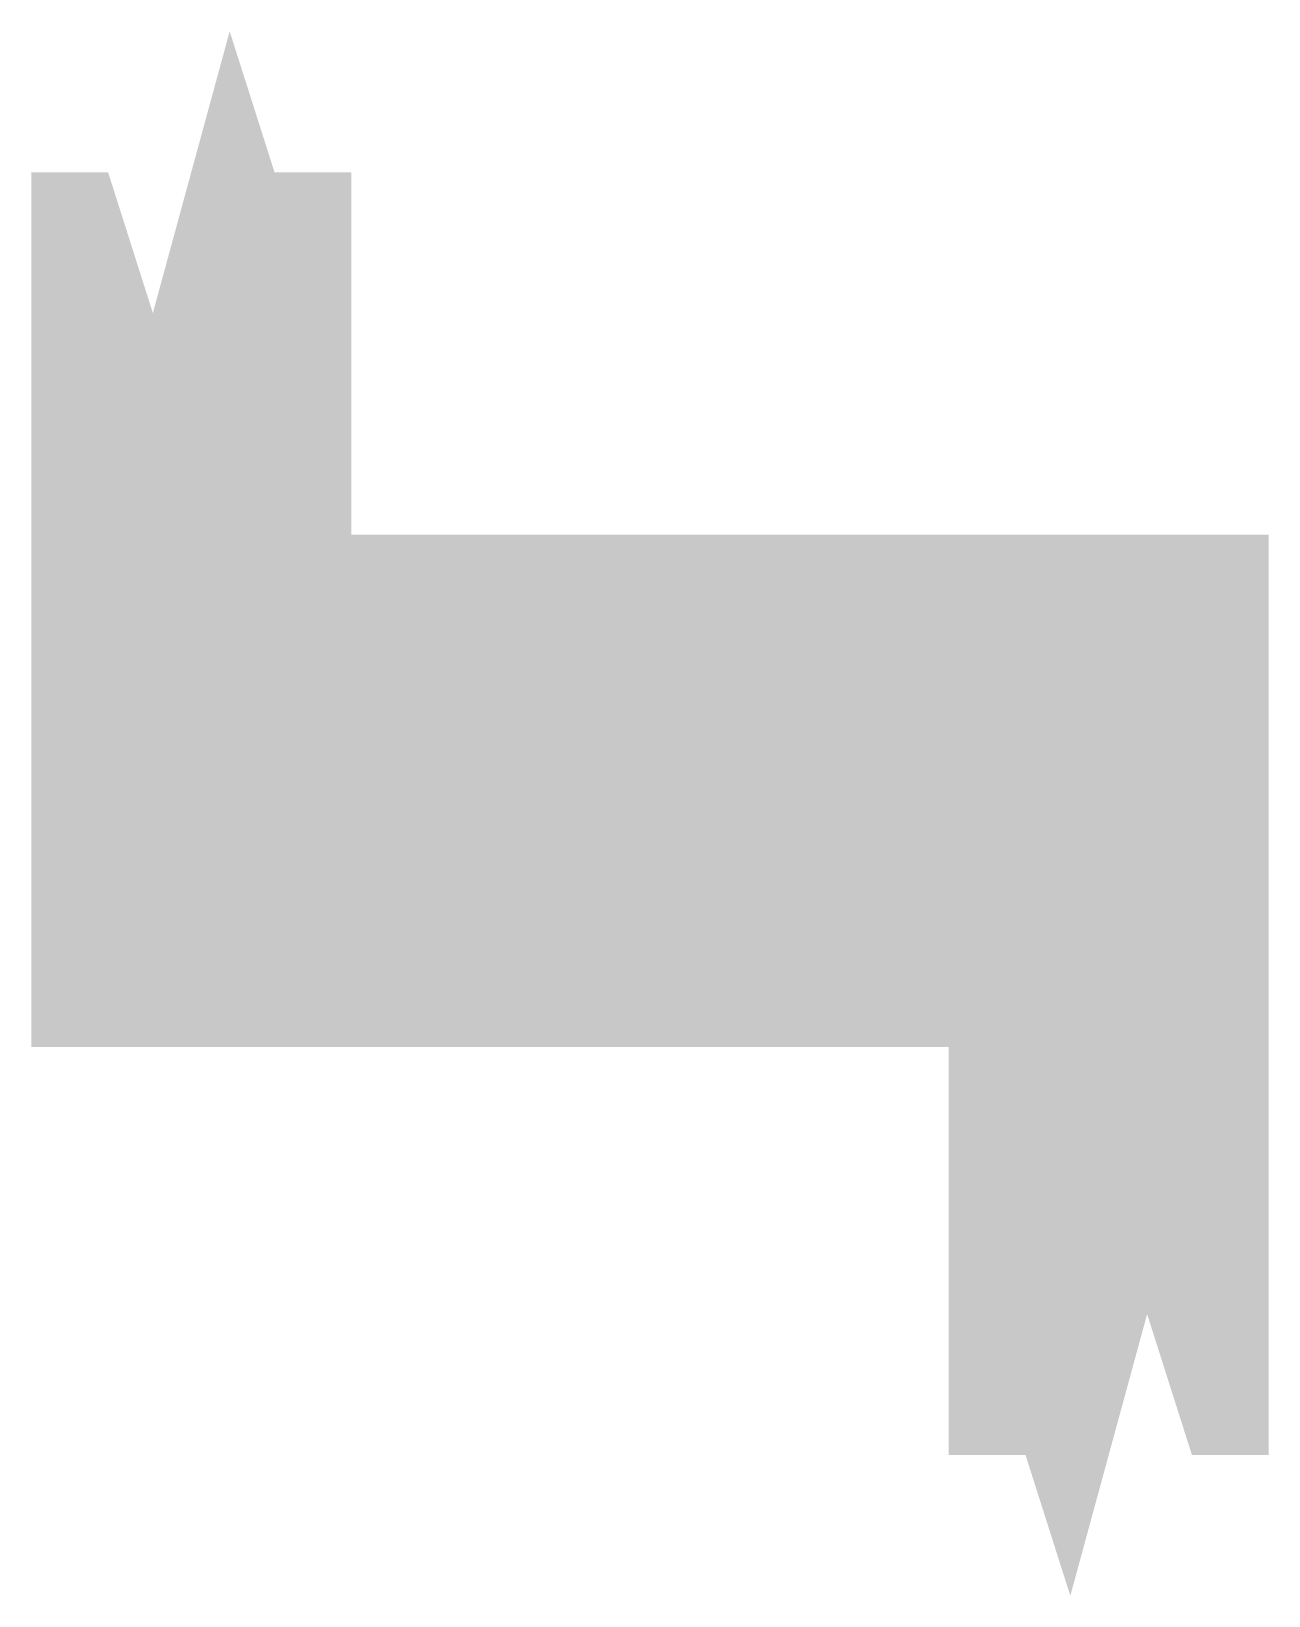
# Model space of a CAD drawing. Extents: x 290727 to 13733020, y 1731457 to 3643100.
# Drawn here: x 13732053 to 13733020, y 3627909 to 3629131 of the extents above; entities that cross this region are included whole.
import ezdxf

# ---------------------------------------------------------------- set-up
doc = ezdxf.new("R2010")
doc.units = 0
doc.header["$LTSCALE"] = 10
doc.layers.add('THIN', color=7, linetype='CONTINUOUS')
doc.layers.add('作业图', color=4, linetype='CONTINUOUS')

# ---------------------------------------------------------------- blocks, each defined once
blk = doc.blocks.new('梁图-10.22')
at = {"layer": 'THIN'}
blk.add_hatch(color=0, dxfattribs=at).paths.add_polyline_path([(11621376.6, 1673249.4), (11621316.6, 1673249.4), (11621316.6, 1672566.2), (11622033.3, 1672566.2), (11622033.3, 1672247.6), (11622093.3, 1672247.6), (11622128.3, 1672137.6), (11622188.3, 1672357.6), (11622223.3, 1672247.6), (11622283.3, 1672247.6), (11622283.3, 1672966.2), (11621566.6, 1672966.2), (11621566.6, 1673249.4), (11621506.6, 1673249.4), (11621471.6, 1673359.4), (11621411.6, 1673139.4)])
blk.add_hatch(color=0, dxfattribs=at).paths.add_polyline_path([(11621376.6, 1673249.4), (11621316.6, 1673249.4), (11621316.6, 1672566.2), (11622033.3, 1672566.2), (11622033.3, 1672247.6), (11622093.3, 1672247.6), (11622128.3, 1672137.6), (11622188.3, 1672357.6), (11622223.3, 1672247.6), (11622283.3, 1672247.6), (11622283.3, 1672966.2), (11621566.6, 1672966.2), (11621566.6, 1673249.4), (11621506.6, 1673249.4), (11621471.6, 1673359.4), (11621411.6, 1673139.4)])

msp = doc.modelspace()

# ---------------------------------------------------------------- block references
at = {"layer": '作业图', "color": 8, "linetype": 'ByBlock', "extrusion": (8.37508e-20, 6.90696e-07, 1)}
msp.add_blockref('梁图-10.22', (2110736.3, 1955771.8, -0.5), dxfattribs=at)

doc.saveas('drawing.dxf')
